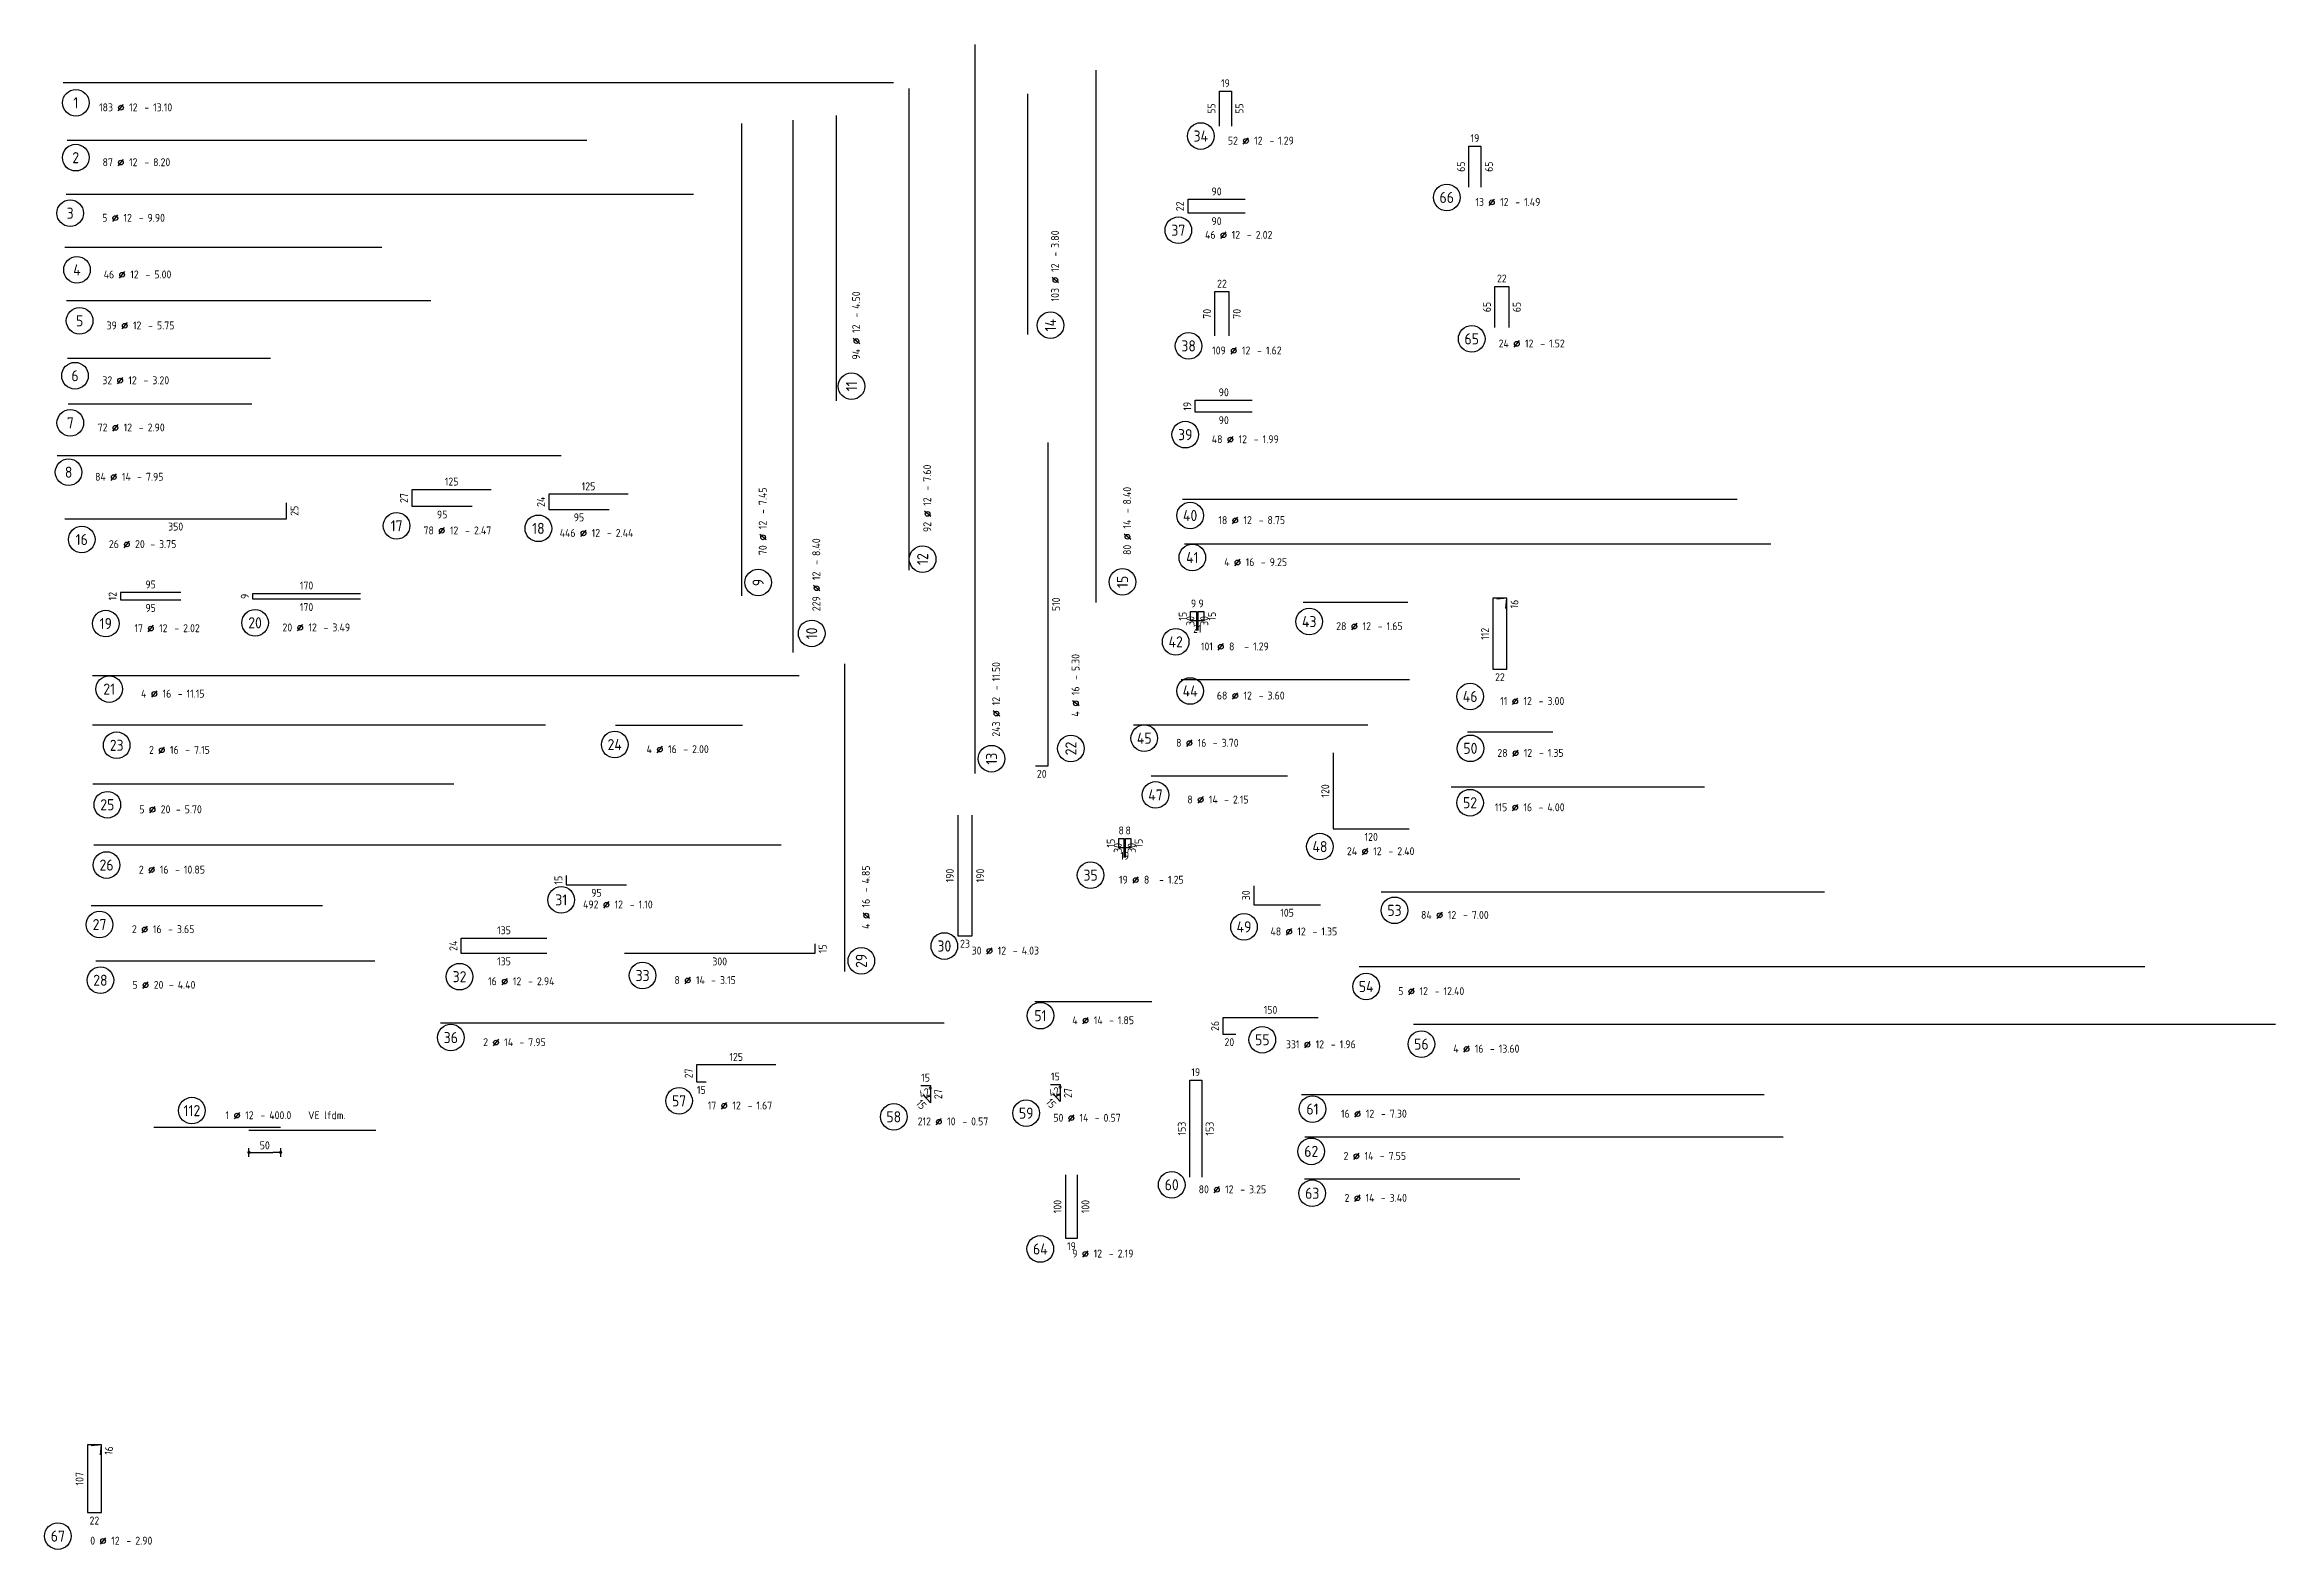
# Model space of a CAD drawing. Extents: x -14 to 117, y -15 to 42.
# Drawn here: x 81.98 to 117.18, y 18.24 to 41.98 of the extents above; entities that cross this region are included whole.
import ezdxf
from ezdxf.enums import TextEntityAlignment as Align

# ---------------------------------------------------------------- set-up
doc = ezdxf.new("R2010")
doc.units = 0
doc.header["$LTSCALE"] = 0.5
doc.linetypes.add('AUSGEZOGEN', pattern=[1000.01, 1000, 0.01])
doc.layers.add('MASSE', color=7, linetype='Continuous')
doc.layers.add('RND', color=7, linetype='Continuous')
doc.styles.add('txt', font='isocp.shx')
doc.dimstyles.new('DOT_I', dxfattribs={"dimscale": 0.5, "dimtxt": 0.25, "dimasz": 0.25, "dimexe": 0.1, "dimexo": 0.3, "dimgap": 0.1, "dimtad": 1, "dimdec": 3, "dimzin": 3, "dimtxsty": 'txt', "dimblk": 'DOT', "dimblk1": 'DOT', "dimblk2": 'DOT', "dimsah": 1, "dimcen": 0.1, "dimse1": 1, "dimse2": 1, "dimazin": 0, "dimtfac": 1, "dimtdec": 4, "dimtix": 1, "dimtmove": 2, "dimatfit": 3, "dimfxl": 0, "dimtvp": 1, "dimtolj": 1, "dimtzin": 0, "dimarcsym": 0})

# ---------------------------------------------------------------- blocks, each defined once
blk = doc.blocks.new('RND_AUSZ')
at = {"layer": 'RND', "color": 7, "linetype": 'Continuous'}
blk.add_line((1.341, 0.262), (1.509, 0.466), dxfattribs=at)
at = {"layer": 'RND', "color": 1, "linetype": 'Continuous'}
blk.add_circle((0, 0.52), 0.42, dxfattribs=at)
at = {"layer": 'RND', "color": 7, "linetype": 'Continuous'}
blk.add_circle((1.425, 0.364), 0.075, dxfattribs=at)
at = {"layer": 'RND', "color": 7, "linetype": 'Continuous', "style": 'txt'}
blk.add_text('-', height=0.25, dxfattribs=at).set_placement((2.163, 0.25))
for tag, p in [('WIEOFT', (-0.536, 0.25)), ('STK', (1.174, 0.25))]:
    blk.add_attdef(tag, text='', height=0.25, dxfattribs=at).set_placement(p, align=Align.RIGHT)
at = {"layer": 'RND', "color": 1, "linetype": 'Continuous', "style": 'txt'}
blk.add_attdef('POS', text='', height=0.35, dxfattribs=at).set_placement((0, 0.52), align=Align.MIDDLE)
at = {"layer": 'RND', "color": 7, "linetype": 'Continuous', "style": 'txt'}
for tag, p in [('DS', (1.683, 0.25)), ('LANG', (2.441, 0.25)), ('TEXT', (3.669, 0.25))]:
    blk.add_attdef(tag, p, '', height=0.25, dxfattribs=at)
blk = doc.blocks.new('DOT')
at = {"layer": 'MASSE', "color": 7, "linetype": 'Continuous'}
for p, q in [((0, 0), (-1, 0)), ((0, 0.54), (0, -0.54))]:
    blk.add_line(p, q, dxfattribs=at)
at = {"layer": 'MASSE', "color": 7, "linetype": 'Continuous', "const_width": 0.2}
blk.add_lwpolyline([(-0.1, 0, 1), (0.1, 0, 1)], format="xyb", close=True, dxfattribs=at)
blk = doc.blocks.new('*D30')
at = {"layer": 'Defpoints', "color": 0, "linetype": 'AUSGEZOGEN', "transparency": 16777216}
for p in [(85.208, 24.854), (85.708, 24.854), (85.708, 24.504)]:
    blk.add_point(p, dxfattribs=at)
at = {"layer": 'RND', "color": 0, "linetype": 'AUSGEZOGEN', "lineweight": -2, "transparency": 16777216}
blk.add_line((85.333, 24.504), (85.583, 24.504), dxfattribs=at)
at = {"layer": 'RND', "color": 0, "linetype": 'AUSGEZOGEN', "lineweight": -2, "transparency": 16777216, "xscale": 0.125, "yscale": 0.125, "zscale": 0.125, "rotation": 180}
blk.add_blockref('DOT', (85.208, 24.504), dxfattribs=at)
at = {"layer": 'RND', "color": 0, "linetype": 'AUSGEZOGEN', "lineweight": -2, "transparency": 16777216, "xscale": 0.125, "yscale": 0.125, "zscale": 0.125}
blk.add_blockref('DOT', (85.708, 24.504), dxfattribs=at)
at = {"layer": 'RND', "color": 0, "linetype": 'AUSGEZOGEN', "transparency": 16777216, "insert": (85.458, 24.616), "char_height": 0.125, "attachment_point": 5, "style": 'txt'}
blk.add_mtext('\\A1;50', dxfattribs=at)
blk = doc.blocks.new('*D50')
at = {"layer": 'Defpoints', "color": 0, "linetype": 'AUSGEZOGEN', "transparency": 16777216}
for p in [(95.91, 25.345), (95.936, 25.386), (95.96, 25.424), (95.96, 25.289)]:
    blk.add_point(p, dxfattribs=at)
at = {"layer": 'RND', "color": 0, "linetype": 'AUSGEZOGEN', "lineweight": -2, "transparency": 16777216}
blk.add_arc((95.96, 25.289), 0.1, 90, 132.0634, dxfattribs=at)
at = {"layer": 'RND', "color": 0, "linetype": 'AUSGEZOGEN', "transparency": 16777216, "insert": (95.897, 25.453), "char_height": 0.125, "attachment_point": 5, "rotation": 21.0317, "style": 'txt'}
blk.add_mtext('\\A1;42°', dxfattribs=at)
blk = doc.blocks.new('*D52')
at = {"layer": 'Defpoints', "color": 0, "linetype": 'AUSGEZOGEN', "transparency": 16777216}
for p in [(97.957, 25.363), (97.983, 25.404), (98.008, 25.442), (98.008, 25.307)]:
    blk.add_point(p, dxfattribs=at)
at = {"layer": 'RND', "color": 0, "linetype": 'AUSGEZOGEN', "lineweight": -2, "transparency": 16777216}
blk.add_arc((98.008, 25.307), 0.1, 90, 132.0634, dxfattribs=at)
at = {"layer": 'RND', "color": 0, "linetype": 'AUSGEZOGEN', "transparency": 16777216, "insert": (97.945, 25.47), "char_height": 0.125, "attachment_point": 5, "rotation": 21.0317, "style": 'txt'}
blk.add_mtext('\\A1;42°', dxfattribs=at)

msp = doc.modelspace()

# ---------------------------------------------------------------- linework, layer by layer
at = {"layer": 'RND', "color": 1, "linetype": 'AUSGEZOGEN'}
for points in [[(96.664, 41.9812), (96.664, 30.4812)], [(98.5722, 41.5801), (98.5722, 33.1801)], [(82.2761, 41.3821), (95.3761, 41.3821)], [(95.6182, 41.2891), (95.6182, 33.6891)], [(97.4908, 41.2072), (97.4908, 37.4072)], [(100.5211, 40.697), (100.5211, 41.247), (100.7111, 41.247), (100.7111, 40.697)], [(94.4743, 40.8612), (94.4743, 36.3612)], [(92.9819, 40.7344), (92.9819, 33.2844)], [(93.7917, 40.7892), (93.7917, 32.3892)], [(82.3381, 40.4747), (90.5381, 40.4747)], [(104.4578, 39.7304), (104.4578, 40.3804), (104.6478, 40.3804), (104.6478, 39.7304)], [(82.3241, 39.6231), (92.2241, 39.6231)], [(100.9256, 39.3205), (100.0256, 39.3205), (100.0256, 39.5405), (100.9256, 39.5405)], [(82.3031, 38.7837), (87.3031, 38.7837)], [(100.4511, 37.3846), (100.4511, 38.0846), (100.6711, 38.0846), (100.6711, 37.3846)], [(104.867, 37.5165), (104.867, 38.1665), (105.087, 38.1665), (105.087, 37.5165)], [(88.0771, 37.9418), (82.3271, 37.9418)], [(85.5468, 37.0316), (82.3468, 37.0316)], [(85.2562, 36.3072), (82.3562, 36.3072)], [(101.0395, 36.181), (100.1395, 36.181), (100.1395, 36.371), (101.0395, 36.371)], [(97.618, 30.6025), (97.818, 30.6025), (97.818, 35.7025)], [(82.1843, 35.501), (90.1343, 35.501)], [(88.7317, 34.6933), (87.7817, 34.6933), (87.7817, 34.9633), (89.0317, 34.9633)], [(91.1906, 34.8883), (89.9406, 34.8883), (89.9406, 34.6483), (90.8906, 34.6483)], [(82.3019, 34.5026), (85.8019, 34.5026), (85.8019, 34.7526)], [(99.9393, 34.8085), (108.6893, 34.8085)], [(99.9692, 34.1051), (109.2192, 34.1051)], [(84.1317, 33.3401), (83.1817, 33.3401), (83.1817, 33.2201), (84.1317, 33.2201)], [(86.9672, 33.2327), (85.2672, 33.2327), (85.2672, 33.3227), (86.9672, 33.3227)], [(101.8418, 33.1847), (103.4918, 33.1847)], [(105.0425, 33.0874), (105.0565, 33.2467), (104.8365, 33.2467), (104.8365, 32.1267), (105.0565, 32.1267), (105.0565, 33.2467), (104.8971, 33.2328)], [(100.1871, 32.739), (100.1871, 33.039), (100.2771, 33.039), (100.2771, 32.889), (100.0671, 32.889), (100.0671, 33.039), (100.1571, 33.039), (100.1571, 32.739)], [(94.6041, 32.2108), (94.6041, 27.3608)], [(82.7382, 32.0291), (93.8882, 32.0291)], [(99.9196, 31.9677), (103.5196, 31.9677)], [(82.7382, 31.2494), (89.8882, 31.2494)], [(90.9938, 31.2436), (92.9938, 31.2436)], [(99.1646, 31.2493), (102.8646, 31.2493)], [(104.434, 31.1373), (105.784, 31.1373)], [(102.316, 30.8075), (102.316, 29.6075), (103.516, 29.6075)], [(82.7431, 30.3196), (88.4431, 30.3196)], [(99.4427, 30.4434), (101.5927, 30.4434)], [(104.1754, 30.2711), (108.1754, 30.2711)], [(96.3921, 29.8228), (96.3921, 27.9228), (96.6221, 27.9228), (96.6221, 29.8228)], [(82.7585, 29.3549), (93.6085, 29.3549)], [(99.0414, 29.1591), (99.0414, 29.4591), (99.1214, 29.4591), (99.1214, 29.3091), (98.9314, 29.3091), (98.9314, 29.4591), (99.0114, 29.4591), (99.0114, 29.1591)], [(90.2157, 28.8752), (90.2157, 28.7252), (91.1657, 28.7252)], [(101.0636, 28.7112), (101.0636, 28.4112), (102.1136, 28.4112)], [(110.0706, 28.6081), (103.0706, 28.6081)], [(82.7207, 28.3974), (86.3707, 28.3974)], [(89.9078, 27.6446), (88.5578, 27.6446), (88.5578, 27.8846), (89.9078, 27.8846)], [(82.794, 27.5246), (87.194, 27.5246)], [(94.136, 27.7926), (94.136, 27.6426), (91.136, 27.6426)], [(102.7252, 27.4364), (115.1252, 27.4364)], [(97.6068, 26.8854), (99.4568, 26.8854)], [(88.2303, 26.5469), (96.1803, 26.5469)], [(102.0774, 26.6293), (100.5774, 26.6293), (100.5774, 26.3693), (100.7774, 26.3693)], [(103.5826, 26.5283), (117.1826, 26.5283)], [(93.5217, 25.8858), (92.2717, 25.8858), (92.2717, 25.6158), (92.4217, 25.6158)], [(95.8098, 25.5592), (95.9598, 25.5592), (95.9598, 25.2892), (95.8593, 25.4005)], [(97.8576, 25.5768), (98.0076, 25.5768), (98.0076, 25.3068), (97.9071, 25.4182)], [(100.0523, 24.1153), (100.0523, 25.6453), (100.2423, 25.6453), (100.2423, 24.1153)], [(101.8163, 25.4172), (109.1163, 25.4172)], [(83.7083, 24.9039), (85.7083, 24.9039)], [(85.2083, 24.8539), (87.2083, 24.8539)], [(101.8676, 24.75), (109.4176, 24.75)], [(98.091, 24.1502), (98.091, 23.1502), (98.281, 23.1502), (98.281, 24.1502)], [(101.863, 24.0904), (105.263, 24.0904)], [(82.8658, 19.7323), (82.8797, 19.8917), (82.6597, 19.8917), (82.6597, 18.8217), (82.8797, 18.8217), (82.8797, 19.8917), (82.7203, 19.8777)]]:
    msp.add_lwpolyline(points, dxfattribs=at)

# ---------------------------------------------------------------- block references
at = {"layer": 'RND', "color": 1, "linetype": 'AUSGEZOGEN', "xscale": 0.5, "yscale": 0.5, "zscale": 0.5}
for p, values in [((82.4765, 40.804), {'POS': '1', 'STK': '183', 'DS': '12', 'LANG': '13.10'}), ((82.4754, 39.9383), {'POS': '2', 'STK': '87', 'DS': '12', 'LANG': '8.20'}), ((104.1082, 39.3108), {'POS': '66', 'STK': '13', 'DS': '12', 'LANG': '1.49'}), ((82.3876, 39.062), {'POS': '3', 'STK': '5', 'DS': '12', 'LANG': '9.90'}), ((99.873, 38.7924), {'POS': '37', 'STK': '46', 'DS': '12', 'LANG': '2.02'}), ((82.5368, 37.3639), {'POS': '5', 'STK': '39', 'DS': '12', 'LANG': '5.75'}), ((100.035, 36.9688), {'POS': '38', 'STK': '109', 'DS': '12', 'LANG': '1.62'}), ((104.5015, 37.0788), {'POS': '65', 'STK': '24', 'DS': '12', 'LANG': '1.52'}), ((82.4638, 36.498), {'POS': '6', 'STK': '32', 'DS': '12', 'LANG': '3.20'}), ((99.9821, 35.5682), {'POS': '39', 'STK': '48', 'DS': '12', 'LANG': '1.99'}), ((82.3631, 34.9759), {'POS': '8', 'STK': '84', 'DS': '14', 'LANG': '7.95'}), ((87.5383, 34.1298), {'POS': '17', 'STK': '78', 'DS': '12', 'LANG': '2.47'}), ((89.7749, 34.0898), {'POS': '18', 'STK': '446', 'DS': '12', 'LANG': '2.44'}), ((100.0587, 34.2925), {'POS': '40', 'STK': '18', 'DS': '12', 'LANG': '8.75'}), ((82.5698, 33.9139), {'POS': '16', 'STK': '26', 'DS': '20', 'LANG': '3.75'}), ((101.9382, 32.6191), {'POS': '43', 'STK': '28', 'DS': '12', 'LANG': '1.65'}), ((82.9491, 32.587), {'POS': '19', 'STK': '17', 'DS': '12', 'LANG': '2.02'}), ((99.831, 32.2995), {'POS': '42', 'STK': '101', 'DS': '8', 'LANG': '1.29'}), ((83.0037, 31.5547), {'POS': '21', 'STK': '4', 'DS': '16', 'LANG': '11.15'}), ((100.0593, 31.5241), {'POS': '44', 'STK': '68', 'DS': '12', 'LANG': '3.60'}), ((83.1213, 30.6674), {'POS': '23', 'STK': '2', 'DS': '16', 'LANG': '7.15'}), ((90.9798, 30.6785), {'POS': '24', 'STK': '4', 'DS': '16', 'LANG': '2.00'}), ((99.3354, 30.7794), {'POS': '45', 'STK': '8', 'DS': '16', 'LANG': '3.70'}), ((104.4812, 30.6194), {'POS': '50', 'STK': '28', 'DS': '12', 'LANG': '1.35'}), ((104.4754, 29.7618), {'POS': '52', 'STK': '115', 'DS': '16', 'LANG': '4.00'}), ((82.9612, 28.7783), {'POS': '26', 'STK': '2', 'DS': '16', 'LANG': '10.85'}), ((102.107, 29.069), {'POS': '48', 'STK': '24', 'DS': '12', 'LANG': '2.40'}), ((98.4887, 28.6192), {'POS': '35', 'STK': '19', 'DS': '8', 'LANG': '1.25'}), ((90.1362, 28.229), {'POS': '31', 'STK': '492', 'DS': '12', 'LANG': '1.10'}), ((82.8513, 27.8393), {'POS': '27', 'STK': '2', 'DS': '16', 'LANG': '3.65'}), ((96.1807, 27.5006), {'POS': '30', 'STK': '30', 'DS': '12', 'LANG': '4.03'}), ((88.5315, 27.0173), {'POS': '32', 'STK': '16', 'DS': '12', 'LANG': '2.94'}), ((91.42, 27.0357), {'POS': '33', 'STK': '8', 'DS': '14', 'LANG': '3.15'}), ((82.8642, 26.9608), {'POS': '28', 'STK': '5', 'DS': '20', 'LANG': '4.40'}), ((102.8371, 26.8617), {'POS': '54', 'STK': '5', 'DS': '12', 'LANG': '12.40'}), ((88.3943, 26.0561), {'POS': '36', 'STK': '2', 'DS': '14', 'LANG': '7.95'}), ((103.7079, 25.9536), {'POS': '56', 'STK': '4', 'DS': '16', 'LANG': '13.60'}), ((91.9949, 25.0574), {'POS': '57', 'STK': '17', 'DS': '12', 'LANG': '1.67'}), ((101.9895, 24.9284), {'POS': '61', 'STK': '16', 'DS': '12', 'LANG': '7.30'}), ((95.3828, 24.8063), {'POS': '58', 'STK': '212', 'DS': '10', 'LANG': '0.57'}), ((97.4723, 24.8639), {'POS': '59', 'STK': '50', 'DS': '14', 'LANG': '0.57'}), ((99.7681, 23.7345), {'POS': '60', 'STK': '80', 'DS': '12', 'LANG': '3.25'}), ((101.9858, 23.6), {'POS': '63', 'STK': '2', 'DS': '14', 'LANG': '3.40'}), ((97.6948, 22.7213), {'POS': '64', 'STK': '9', 'DS': '12', 'LANG': '2.19'})]:
    msp.add_blockref('RND_AUSZ', p, dxfattribs=at).add_auto_attribs(values)
at = {"layer": 'RND', "color": 7, "linetype": 'AUSGEZOGEN', "xscale": 0.5, "yscale": 0.5, "zscale": 0.5}
for p, values in [((100.2273, 40.279), {'POS': '34', 'STK': '52', 'DS': '12', 'LANG': '1.29'}), ((82.4949, 38.1682), {'POS': '4', 'STK': '46', 'DS': '12', 'LANG': '5.00'}), ((82.3897, 35.7539), {'POS': '7', 'STK': '72', 'DS': '12', 'LANG': '2.90'}), ((100.0938, 33.6293), {'POS': '41', 'STK': '4', 'DS': '16', 'LANG': '9.25'}), ((85.3045, 32.5995), {'POS': '20', 'STK': '20', 'DS': '12', 'LANG': '3.49'}), ((104.4766, 31.4382), {'POS': '46', 'STK': '11', 'DS': '12', 'LANG': '3.00'}), ((99.5132, 29.884), {'POS': '47', 'STK': '8', 'DS': '14', 'LANG': '2.15'}), ((82.9742, 29.73), {'POS': '25', 'STK': '5', 'DS': '20', 'LANG': '5.70'}), ((103.284, 28.0634), {'POS': '53', 'STK': '84', 'DS': '12', 'LANG': '7.00'}), ((100.9087, 27.8033), {'POS': '49', 'STK': '48', 'DS': '12', 'LANG': '1.35'}), ((97.6969, 26.4021), {'POS': '51', 'STK': '4', 'DS': '14', 'LANG': '1.85'}), ((84.3083, 24.9039), {'POS': '112', 'STK': '1', 'DS': '12', 'LANG': '400.0', 'TEXT': 'VE lfdm.'}), ((101.9699, 24.2613), {'POS': '62', 'STK': '2', 'DS': '14', 'LANG': '7.55'}), ((82.1943, 18.1922), {'POS': '67', 'STK': '0', 'DS': '12', 'LANG': '2.90'})]:
    msp.add_blockref('RND_AUSZ', p, dxfattribs=at).add_auto_attribs(values)
at = {"layer": 'RND', "color": 1, "linetype": 'AUSGEZOGEN', "xscale": 0.5, "yscale": 0.5, "zscale": 0.5, "rotation": 90}
for p, values in [((98.1151, 37.5548), {'POS': '14', 'STK': '103', 'DS': '12', 'LANG': '3.80'}), ((96.0981, 33.8649), {'POS': '12', 'STK': '92', 'DS': '12', 'LANG': '7.60'}), ((94.3477, 32.693), {'POS': '10', 'STK': '229', 'DS': '12', 'LANG': '8.40'}), ((97.1851, 30.7159), {'POS': '13', 'STK': '243', 'DS': '12', 'LANG': '11.50'}), ((98.4383, 30.8769), {'POS': '22', 'STK': '4', 'DS': '16', 'LANG': '5.30'}), ((95.1307, 27.5269), {'POS': '29', 'STK': '4', 'DS': '16', 'LANG': '4.85'})]:
    msp.add_blockref('RND_AUSZ', p, dxfattribs=at).add_auto_attribs(values)
at = {"layer": 'RND', "color": 7, "linetype": 'AUSGEZOGEN', "xscale": 0.5, "yscale": 0.5, "zscale": 0.5, "rotation": 90}
for p, values in [((94.9762, 36.5918), {'POS': '11', 'STK': '94', 'DS': '12', 'LANG': '4.50'}), ((93.5024, 33.4961), {'POS': '9', 'STK': '70', 'DS': '12', 'LANG': '7.45'}), ((99.2518, 33.5048), {'POS': '15', 'STK': '80', 'DS': '14', 'LANG': '8.40'})]:
    msp.add_blockref('RND_AUSZ', p, dxfattribs=at).add_auto_attribs(values)
at = {"layer": 'RND', "color": 191, "linetype": 'AUSGEZOGEN', "xscale": 0.5, "yscale": 0.5, "zscale": 0.5}
msp.add_blockref('RND_AUSZ', (101.1976, 26.0226), dxfattribs=at).add_auto_attribs({'POS': '55', 'STK': '331', 'DS': '12', 'LANG': '1.96'})

# ---------------------------------------------------------------- texts
at = {"layer": 'RND', "color": 7, "linetype": 'AUSGEZOGEN', "style": 'txt'}
for s, p in [('19', (100.6161, 41.372)), ('19', (104.5528, 40.5054)), ('90', (100.4756, 39.6655)), ('90', (100.4756, 39.1955)), ('22', (100.5611, 38.2096)), ('22', (104.977, 38.2915)), ('90', (100.5895, 36.496)), ('90', (100.5895, 36.056)), ('125', (88.4067, 35.0883)), ('125', (90.5656, 35.0133)), ('95', (88.2567, 34.5683)), ('95', (90.4156, 34.5233)), ('350', (84.0519, 34.3776)), ('95', (83.6567, 33.4651)), ('170', (86.1172, 33.4477)), ('95', (83.6567, 33.0951)), ('170', (86.1172, 33.1077)), ('9', (100.1121, 33.164)), ('9', (100.2321, 33.164)), ('21', (100.1721, 32.764)), ('22', (104.9465, 32.0017)), ('20', (97.718, 30.4775)), ('8', (98.9714, 29.5841)), ('8', (99.0814, 29.5841)), ('19', (99.0264, 29.1841)), ('120', (102.916, 29.4825)), ('95', (90.6907, 28.6002)), ('105', (101.5886, 28.2862)), ('135', (89.2328, 28.0096)), ('23', (96.5071, 27.7978)), ('135', (89.2328, 27.5196)), ('300', (92.636, 27.5176)), ('150', (101.3274, 26.7543)), ('125', (92.8967, 26.0108)), ('20', (100.6774, 26.2443)), ('15', (95.8848, 25.6842)), ('15', (97.9326, 25.7018)), ('19', (100.1473, 25.7703)), ('15', (92.3467, 25.4908)), ('19', (98.186, 23.0252)), ('22', (82.7697, 18.6967))]:
    msp.add_text(s, height=0.125, dxfattribs=at).set_placement(p, align=Align.MIDDLE)
for s, rotation, p in [('55', 90, (100.3961, 40.972)), ('55', 90, (100.8361, 40.972)), ('65', 90, (104.3328, 40.0554)), ('65', 90, (104.7728, 40.0554)), ('22', 90, (99.9006, 39.4305)), ('70', 90, (100.3261, 37.7346)), ('70', 90, (100.7961, 37.7346)), ('65', 90, (104.742, 37.8415)), ('65', 90, (105.212, 37.8415)), ('19', 90, (100.0145, 36.276)), ('27', 90, (87.6567, 34.8283)), ('25', 90, (85.9269, 34.6276)), ('24', 90, (89.8156, 34.7683)), ('12', 90, (83.0567, 33.2801)), ('9', 90, (85.1422, 33.2777)), ('510', 90, (97.943, 33.1525)), ('16', 84.99986, (105.174, 33.1562)), ('15', 90, (99.9421, 32.964)), ('30', 90, (100.0621, 32.889)), ('30', 90, (100.2821, 32.889)), ('15', 90, (100.4021, 32.964)), ('112', 90, (104.7115, 32.6867)), ('120', 90, (102.191, 30.2075)), ('15', 90, (98.8064, 29.3841)), ('30', 90, (98.9164, 29.3091)), ('30', 90, (99.1364, 29.3091)), ('15', 90, (99.2464, 29.3841)), ('190', 90, (96.2671, 28.8728)), ('190', 90, (96.7471, 28.8728)), ('15', 90, (90.0907, 28.8002)), ('30', 90, (100.9386, 28.5612)), ('24', 90, (88.4328, 27.7646)), ('15', 90, (94.261, 27.7176)), ('26', 90, (100.4524, 26.4993)), ('27', 90, (92.1467, 25.7508)), ('27', 90, (96.0848, 25.4242)), ('15', 312.06345, (97.8645, 25.2788)), ('27', 90, (98.1326, 25.4418)), ('15', 312.06345, (95.8167, 25.2611)), ('153', 90, (99.9273, 24.8803)), ('153', 90, (100.3673, 24.8803)), ('100', 90, (97.966, 23.6502)), ('100', 90, (98.406, 23.6502)), ('16', 84.99986, (82.9973, 19.8011)), ('107', 90, (82.5347, 19.3567))]:
    msp.add_text(s, height=0.125, rotation=rotation, dxfattribs=at).set_placement(p, align=Align.MIDDLE)

# ---------------------------------------------------------------- dimensions: what is measured, and where the dimension line sits
at = {"layer": 'RND', "color": 7, "linetype": 'AUSGEZOGEN'}
for base, center, p1, p2, picture, middle in [((95.9355, 25.3862), (95.9598, 25.2892), (95.9095, 25.3448), (95.9598, 25.4242), '*D50', (95.897, 25.4525)), ((97.9833, 25.4039), (98.0076, 25.3068), (97.9573, 25.3625), (98.0076, 25.4418), '*D52', (97.9448, 25.4702))]:
    dim = msp.add_angular_dim_3p(base=base, center=center, p1=p1, p2=p2, dimstyle='DOT_I', override={"dimdec": 2, "dimadec": 0}, dxfattribs=at)
    dim.commit()
    dim.dimension.update_dxf_attribs({"geometry": picture, "text_midpoint": middle, "dimtype": 165})
dim = msp.add_linear_dim(base=(85.7083, 24.5039), p1=(85.2083, 24.8539), p2=(85.7083, 24.8539), dimstyle='DOT_I', override={"dimdec": 0, "dimlfac": 100}, dxfattribs=at)
dim.commit()
dim.dimension.update_dxf_attribs({"geometry": '*D30', "text_midpoint": (85.4583, 24.6164)})

doc.saveas('drawing.dxf')
